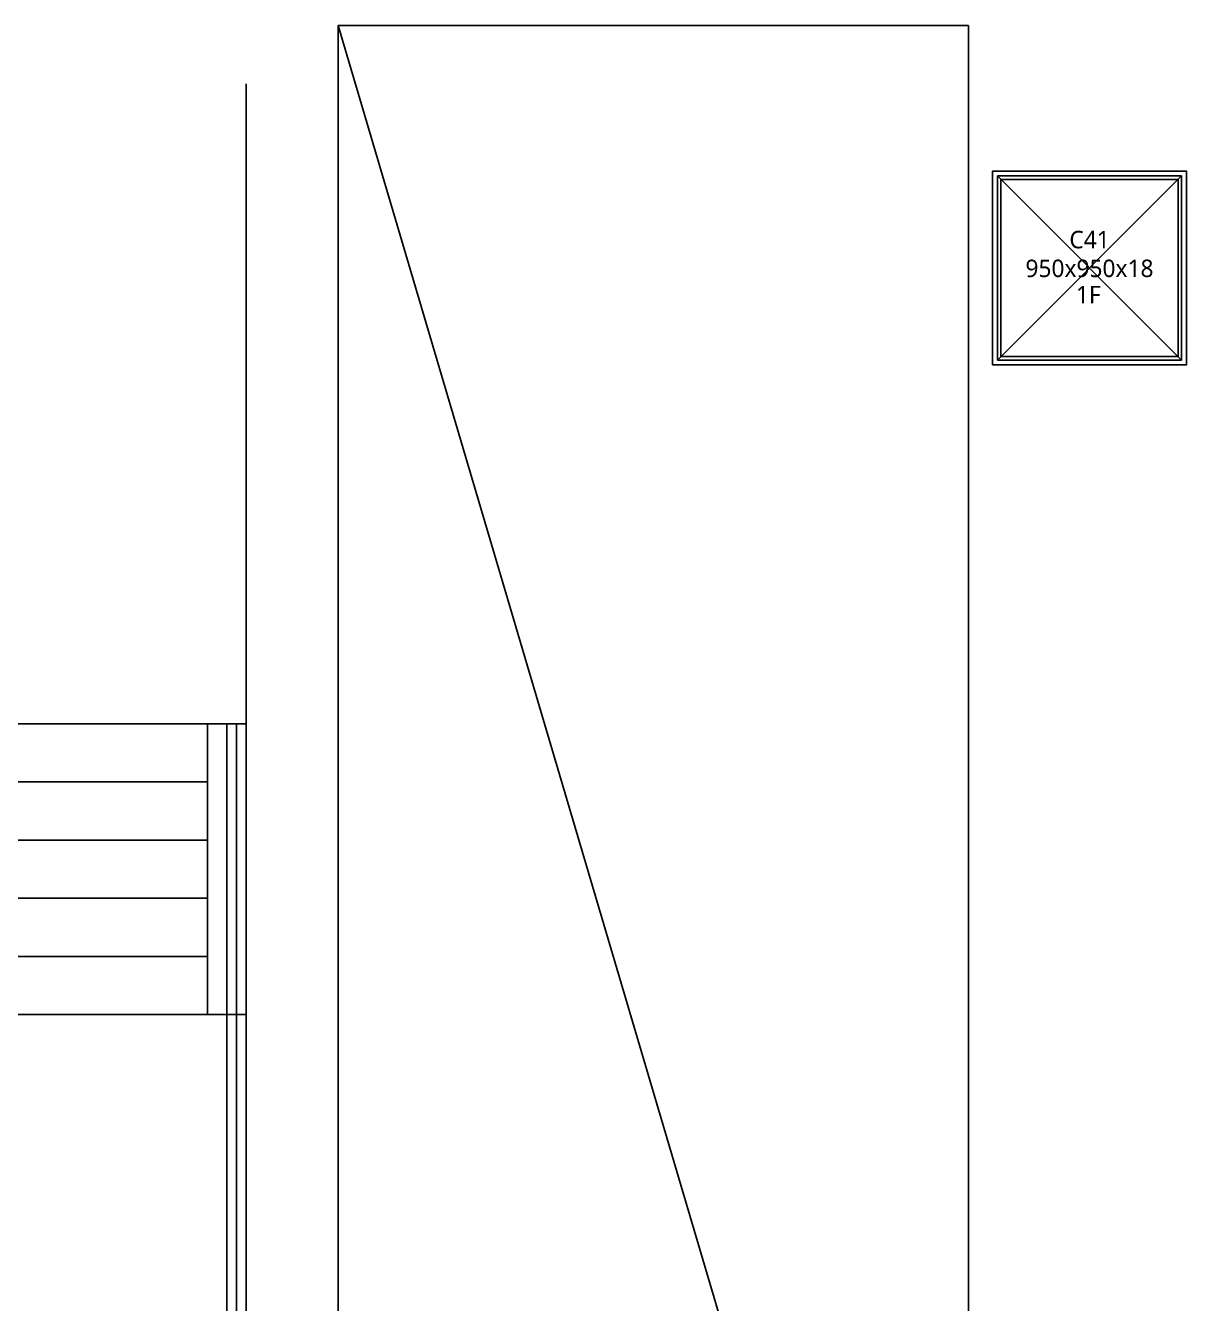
# Model space of a CAD drawing. Header units: millimetres. Extents: x -27104 to 125781, y -3376 to 46996.
# Drawn here: x 57465.7 to 57582.9, y 18619.6 to 18748.5 of the extents above; entities that cross this region are included whole.
import ezdxf
from ezdxf.enums import TextEntityAlignment as Align

# ---------------------------------------------------------------- set-up
doc = ezdxf.new("R2010")
doc.units = ezdxf.units.MM
doc.header["$LTSCALE"] = 100
doc.header["$MEASUREMENT"] = 0
doc.header["$PDSIZE"] = -10
doc.layers.get('0').update_dxf_attribs({"linetype": 'CONTINUOUS'})
doc.layers.get('Defpoints').update_dxf_attribs({"color": 171, "linetype": 'CONTINUOUS'})
doc.layers.add('#프레임 라인', color=189, linetype='CONTINUOUS', plot=False)
for name, color, linetype in [('ELE9', 9, 'CONTINUOUS'), ('STAIR', 4, 'CONTINUOUS'), ('STEEL', 5, 'CONTINUOUS'), ('주차-화물', 251, 'CONTINUOUS')]:
    doc.layers.add(name, color=color, linetype=linetype)
doc.styles.add('TE', font='malgun_0.ttf')
doc.styles.add('나눔바른고딕', font='NanumBarunGothic.ttf')

# ---------------------------------------------------------------- blocks, each defined once
blk = doc.blocks.new('*U373')
at = {"color": 0, "linetype": 'ByBlock'}
for p, q in [((475, 475), (-475, 475)), ((-475, 475), (-475, -475)), ((475, -475), (475, 475)), ((-457, 457), (457, 457)), ((-457, -457), (-457, 457)), ((457, 457), (457, -457)), ((457, -457), (-457, -457)), ((-475, -475), (475, -475))]:
    blk.add_line(p, q, dxfattribs=at)
at = {"layer": 'Defpoints'}
blk.add_point((0, 0), dxfattribs=at)
blk = doc.blocks.new('C41-1F')
at = {"layer": '#프레임 라인', "ltscale": 0.1}
blk.add_lwpolyline([(-500, -500), (500, -500), (500, 500), (-500, 500)], close=True, dxfattribs=at)
at = {"layer": 'Defpoints', "ltscale": 10000}
for p, q in [((-475, -475), (475, 475)), ((475, -475), (-475, 475))]:
    blk.add_line(p, q, dxfattribs=at)
at = {"ltscale": 0.1}
blk.add_blockref('*U373', (0, 0), dxfattribs=at)
at = {"layer": 'Defpoints', "style": 'TE'}
for s, p in [('C41', (0.1, 101.5)), ('950x950x18', (-0.1, -46.8)), ('1F', (-6, -182.3))]:
    blk.add_text(s, height=90, dxfattribs=at).set_placement(p, align=Align.CENTER)
blk = doc.blocks.new('A$Cbf5f0bca')
at = {"layer": 'STAIR', "ltscale": 5}
for p, q in [((3050, 3500), (3050, 2000)), ((3050, 3200), (950, 3200)), ((3050, 2900), (950, 2900)), ((3050, 2600), (950, 2600)), ((3050, 2300), (950, 2300)), ((3250, 2000), (750, 2000))]:
    blk.add_line(p, q, dxfattribs=at)
for points in [[(3250, 3500), (750, 3500), (750, -4075)], [(950, 2000), (950, 3500)], [(3250, -4075), (3250, 3500)]]:
    blk.add_lwpolyline(points, dxfattribs=at)
at = {"layer": 'STEEL', "ltscale": 5}
for points in [[(800, 3500), (800, -4075)], [(850, 3500), (850, -4075)], [(3150, 2000), (3150, 3500)], [(3200, 2000), (3200, 3500)]]:
    blk.add_lwpolyline(points, dxfattribs=at)
blk = doc.blocks.new('A$C9dd89177')
at = {"layer": '주차-화물', "ltscale": 0.1}
blk.add_lwpolyline([(0, 0), (11000, 0), (11000, 3250), (0, 3250), (0, 0), (11000, 3250)], dxfattribs=at)
at = {"layer": '주차-화물', "style": '나눔바른고딕'}
blk.add_text('화물용', height=450, dxfattribs=at).set_placement((9831.5, 560.8), align=Align.MIDDLE_CENTER)
blk = doc.blocks.new('ggtyu')
at = {"layer": 'ELE9', "color": 253, "ltscale": 0.1}
blk.add_lwpolyline([(57298.52, 18906.48), (57298.52, 18841.92)], dxfattribs=at)
at = {"layer": 'ELE9', "color": 253, "ltscale": 0.1, "xscale": 0.01956378461538462, "yscale": 0.01956378461538462, "zscale": 0.01956378461538462, "rotation": 270}
blk.add_blockref('A$C9dd89177', (57307.81, 18912.35), dxfattribs=at)
at = {"layer": 'ELE9', "color": 253, "ltscale": 0.1, "yscale": 0.01956378461538462, "zscale": 0.01956378461538462}
for name, p, xscale in [('C41-1F', (57383.62, 18887.89), 0.01956378461538462), ('A$Cbf5f0bca', (57313.19, 18773.44), -0.01956378461538462)]:
    blk.add_blockref(name, p, dxfattribs=dict(at, xscale=xscale))

msp = doc.modelspace()

# ---------------------------------------------------------------- block references
msp.add_blockref('ggtyu', (189.46, -163.8))

doc.saveas('drawing.dxf')
